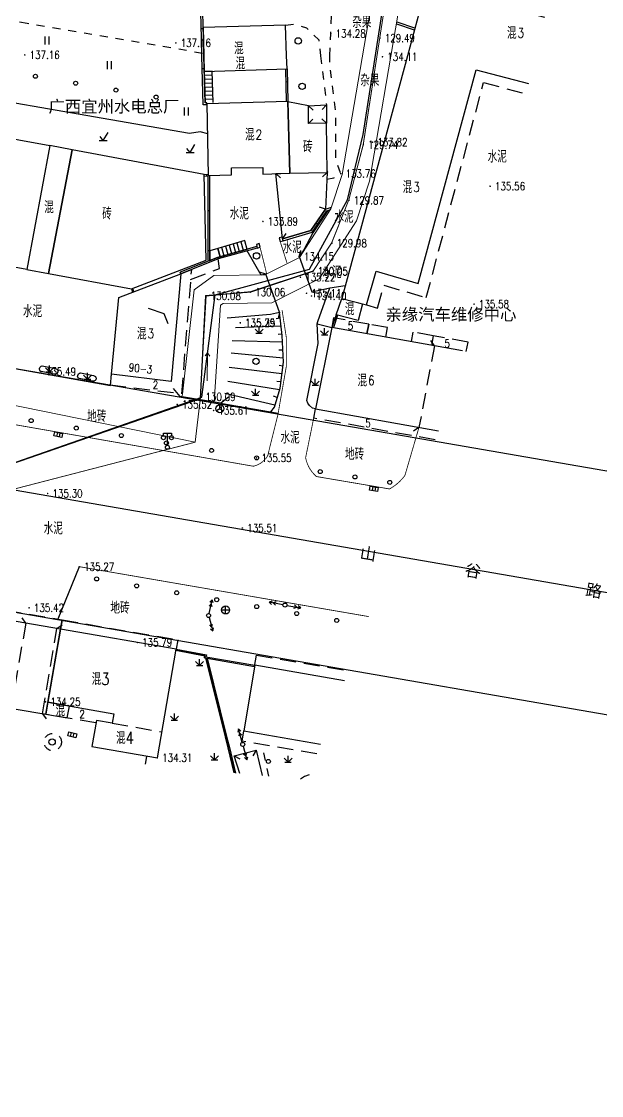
# Model space of a CAD drawing. Extents: x 529262 to 576451, y 2694391 to 2717535.
# Drawn here: x 564134.7 to 564207.2, y 2710622.6 to 2710756.8 of the extents above; entities that cross this region are included whole.
import ezdxf
from ezdxf.enums import TextEntityAlignment as Align
from ezdxf.xclip import XClip

# ---------------------------------------------------------------- set-up
doc = ezdxf.new("R2010")
doc.units = 0
doc.header["$XCLIPFRAME"] = 0
doc.linetypes.add('X5', pattern=[3, 2, -1])
doc.linetypes.add('X6', pattern=[2, 1, -1])
for name, color, linetype in [('a红线图', 1, 'Continuous'), ('DLDW', 8, 'Continuous'), ('DLSS', 4, 'Continuous'), ('DMTZ', 8, 'Continuous'), ('GCD', 8, 'Continuous'), ('GXYZ', 8, 'Continuous'), ('JMD', 8, 'Continuous'), ('PP-COM', 7, 'Continuous'), ('RD-中线', 40, 'Continuous'), ('RD-红线', 7, 'Continuous'), ('ZBTZ', 8, 'Continuous'), ('ZJ', 7, 'Continuous'), ('污水管径标注_W10-', 202, 'Continuous')]:
    doc.layers.add(name, color=color, linetype=linetype)
doc.layers.add('SXSS', color=5, linetype='Continuous', lineweight=0)
doc.styles.add('HZ', font='rs.shx', dxfattribs={"width": 0.8, "bigfont": 'hztxt.shx'})
doc.styles.add('等线体', font='simhei.ttf')
doc.linetypes.add('10421', pattern='A,2,[150,AAA.SHX,S=0.5,R=0,X=0,Y=0.5],1e-11', length=2)
doc.linetypes.add('10422', pattern='A,0.75,[150,AAA.SHX,S=0.5,R=0,X=0,Y=0.5],1.5,[177,AAA.SHX,S=1,R=0,X=0,Y=0.4],0.75', length=3)
doc.linetypes.add('1161', pattern='A,0,[149,AAA.SHX,S=0.15,R=0,X=0,Y=0],-1.6', length=1.6)
doc.linetypes.add('732', pattern='A,9,-0.5,[162,AAA.SHX,S=1,R=0,X=0,Y=0],-0.5', length=10)

# ---------------------------------------------------------------- blocks, each defined once
blk = doc.blocks.new('A$C19FD0107')
at = {"layer": 'RD-中线', "color": 8}
blk.add_lwpolyline([(-6735.89, 16285.46), (-7081.77, 16345.35), (-7093.95, 16347.49), (-7407.42, 16401.51), (-7408.07, 16401.63)], dxfattribs=at)
at = {"layer": 'RD-红线', "color": 8, "linetype": 'Continuous', "flags": 128}
for points in [[(-7336.27, 16404.47), (-7091.38, 16362.27), (-7079.19, 16360.12), (-6766.55, 16305.99)], [(-6964.33, 16309.79), (-6956.45, 16308.42), (-6775.04, 16277.01)]]:
    blk.add_lwpolyline(points, dxfattribs=at)
blk = doc.blocks.new('GC200')
at = {"linetype": 'Continuous', "const_width": 0.2, "flags": 128}
blk.add_lwpolyline([(-0.1, 0, 1), (0.1, 0, 1)], format="xyb", close=True, dxfattribs=at)
blk = doc.blocks.new('gc122')
at = {"color": 8}
blk.add_circle((0, 0), 0.8, dxfattribs=at)
blk = doc.blocks.new('gc121')
at = {"color": 8}
for p, q in [((-0.5, -1), (-0.5, 1)), ((0.5, -1), (0.5, 1))]:
    blk.add_line(p, q, dxfattribs=at)
blk = doc.blocks.new('gc013a')
at = {"linetype": 'Continuous'}
blk.add_line((0.5, 0), (4, 0), dxfattribs=at)
at = {"linetype": 'Continuous', "flags": 128}
for points in [[(2.31, -0.4), (3, 0), (2.31, 0.4)], [(3.31, -0.4), (4, 0), (3.31, 0.4)]]:
    blk.add_lwpolyline(points, dxfattribs=at)
blk = doc.blocks.new('gc170')
at = {"color": 8, "linetype": 'Continuous'}
blk.add_circle((0, 0), 0.5, dxfattribs=at)
blk = doc.blocks.new('gc124')
at = {"color": 8}
for p, q in [((-1, 1), (0, 0)), ((-0.8, 0), (0.8, 0)), ((0, 0), (0, 1.6)), ((0, 0), (1, 1))]:
    blk.add_line(p, q, dxfattribs=at)
blk = doc.blocks.new('gc043')
for p, q in [((-1, 0), (1, 0)), ((0, -1), (0, 1))]:
    blk.add_line(p, q)
blk.add_circle((0, 0), 1)
blk = doc.blocks.new('gc041')
for p, q in [((-1, 0.5), (1, 0.5)), ((-1, -0.5), (-1, 0.5)), ((-0.33, 0.5), (-0.33, -0.5)), ((0.33, 0.5), (0.33, -0.5)), ((1, 0.5), (1, -0.5)), ((1, -0.5), (-1, -0.5))]:
    blk.add_line(p, q)
blk = doc.blocks.new('gc048')
for q in [(-0.87, -0.5), (0, 1), (0.87, -0.5)]:
    blk.add_line((0, 0), q)
blk.add_circle((0, 0), 1)
blk = doc.blocks.new('gc123')
at = {"color": 8}
for p, q in [((-1, 0), (1, 0)), ((0, 0), (-0.8, 1)), ((0, 0), (1.2, 2))]:
    blk.add_line(p, q, dxfattribs=at)
blk = doc.blocks.new('gc097')
at = {"color": 8}
for p, q in [((-1, 2.9), (-1, 3.5)), ((-1, 3.5), (1, 3.5)), ((0, 0.5), (0, 3.5)), ((1, 3.5), (1, 2.9))]:
    blk.add_line(p, q, dxfattribs=at)
for centre in [(-1, 2.4), (1, 2.4), (0, 0)]:
    blk.add_circle(centre, 0.5, dxfattribs=at)
blk = doc.blocks.new('gc086')
at = {"color": 8}
for p, q in [((0, 0), (7, 0)), ((7, 0), (6.18, 0.57)), ((7, 0), (6.18, -0.57))]:
    blk.add_line(p, q, dxfattribs=at)

msp = doc.modelspace()

# ---------------------------------------------------------------- linework, layer by layer
at = {"color": 8, "linetype": 'Continuous', "flags": 128}
msp.add_lwpolyline([(564089.197, 2710654.818), (564088.259, 2710675.347), (564098.145, 2710689.324), (564157.1, 2710709.72), (564157.771, 2710722.566), (564163.425, 2710723.116), (564171.239, 2710725.667)], dxfattribs=at)
at = {"layer": 'a红线图', "color": 8, "lineweight": 0}
msp.add_lwpolyline([(564180.657, 2710762.122), (564177.458, 2710741.434), (564175.656, 2710734.581), (564173.502, 2710729.139), (564171.167, 2710725.621), (564163.381, 2710723.019), (564157.821, 2710722.612), (564157.093, 2710709.558), (564156.441, 2710704.268), (564103.58, 2710715.037), (564098.271, 2710689.203), (564088.339, 2710675.273), (564082.863, 2710661.751), (564089.318, 2710654.885), (564089.093, 2710648.604), (564090.982, 2710639.157), (564099.605, 2710623.995), (564108.781, 2710598.575)], dxfattribs=at)
msp.add_lwpolyline([(564180.657, 2710762.122), (564177.458, 2710741.434), (564175.656, 2710734.581), (564173.502, 2710729.139), (564171.167, 2710725.621), (564163.381, 2710723.019), (564157.821, 2710722.612), (564157.093, 2710709.558), (564156.441, 2710704.268), (564103.58, 2710715.037), (564098.271, 2710689.203), (564088.339, 2710675.273), (564082.863, 2710661.751), (564089.318, 2710654.885), (564089.093, 2710648.604), (564090.982, 2710639.157), (564099.605, 2710623.995), (564108.781, 2710598.575)], dxfattribs=at)
at = {"layer": 'DLSS', "linetype": 'Continuous'}
for p, q in [((564169.431, 2710727.47), (564169.669, 2710728.234)), ((564169.431, 2710727.47), (564171.026, 2710723.06, 134.161)), ((564165.258, 2710725.283), (564164.494, 2710725.521)), ((564166.978, 2710720.526), (564165.258, 2710725.283, 134.157)), ((564171.026, 2710723.06), (564171.805, 2710722.881)), ((564166.978, 2710720.526), (564166.799, 2710719.746)), ((564154.556, 2710709.985), (564153.755, 2710710.983)), ((564159.63, 2710709.13), (564154.556, 2710709.985)), ((564159.63, 2710709.13), (564160.619, 2710709.942))]:
    msp.add_line(p, q, dxfattribs=at)
at = {"layer": 'DLSS', "linetype": 'X6', "flags": 128}
for points, elevation in [([(564173.293, 2710752.568), (564173.393, 2710755.344), (564173.573, 2710760.37)], 133.777), ([(564167.729, 2710756.387), (564168.913, 2710756.526), (564170.375, 2710756.039), (564171.889, 2710754.548), (564172.125, 2710752.568)], -529.843), ([(564172.125, 2710752.568), (564172.206, 2710751.892), (564172.855, 2710746.426)], -529.843), ([(564172.897, 2710737.128), (564173.766, 2710737.298), (564174.639, 2710737.834), (564174.039, 2710739.629), (564174.026, 2710745.639), (564173.262, 2710751.698), (564173.293, 2710752.568)], 133.777)]:
    msp.add_lwpolyline(points, dxfattribs=dict(at, elevation=elevation))
at = {"layer": 'DLSS', "linetype": 'X6'}
for points in [[(564157.347, 2710752.867), (564135.48, 2710756.599), (564132.585, 2710757.085)], [(564165.666, 2710662.524), (564164.852, 2710666.265)], [(564150.379, 2710664.997), (564150.189, 2710663.986)], [(564170.677, 2710662.681), (564170.105, 2710662.493), (564169.609, 2710662.152)]]:
    msp.add_lwpolyline(points, dxfattribs=at)
at = {"layer": 'DLSS', "linetype": 'Continuous', "const_width": 0.1, "flags": 128}
msp.add_lwpolyline([(564164.563, 2710728.631), (564165.373, 2710725.343)], dxfattribs=at)
for points, elevation in [([(564167.073, 2710729.351), (564167.918, 2710726.677)], 133.979), ([(564142.019, 2710688.708), (564178.116, 2710682.481)], 135.266)]:
    msp.add_lwpolyline(points, dxfattribs=dict(at, elevation=elevation))
for points, elevation in [([(564125.217, 2710715.005), (564123.911, 2710708.911, 0.2635503), (564124.144, 2710708.169), (564163.718, 2710701.268, 0.21178), (564165.515, 2710702.591), (564166.797, 2710707.768), (564167.83, 2710713.698), (564167.83, 2710717.409), (564167.314, 2710720.736)], 135.331), ([(564171.26, 2710707.28), (564170.25, 2710702.334, 0.1715378), (564171.6, 2710699.98), (564180.736, 2710698.428, 0.106672), (564182.654, 2710700.108), (564184.404, 2710706.096)], -526.028)]:
    msp.add_lwpolyline(points, format="xyb", dxfattribs=dict(at, elevation=elevation))
at = {"layer": 'DLSS', "linetype": 'X6'}
msp.add_circle((564138.664, 2710666.793, 133.936), 1.081, dxfattribs=at)
at = {"layer": 'DMTZ', "linetype": 'Continuous'}
for p, q in [((564167.07, 2710719.765, 136.035), (564166.573, 2710719.706, 136.035)), ((564167.308, 2710717.78, 136.035), (564166.812, 2710717.72, 136.035)), ((564167.414, 2710715.783, 136.035), (564166.915, 2710715.759, 136.035)), ((564167.421, 2710713.789, 136.035), (564166.925, 2710713.855, 136.035)), ((564167.156, 2710711.806, 136.035), (564166.66, 2710711.873, 136.035)), ((564166.703, 2710709.864, 136.035), (564166.223, 2710710.007, 136.035))]:
    msp.add_line(p, q, dxfattribs=at)
at = {"layer": 'DMTZ'}
for p, q in [((564167.189, 2710718.772, 136.035), (564161.504, 2710718.571, 136.035)), ((564167.368, 2710716.782, 136.035), (564161.092, 2710716.95, 136.035)), ((564167.461, 2710714.784, 136.035), (564160.927, 2710715.411, 134.157)), ((564167.288, 2710712.798, 136.035), (564160.707, 2710713.598, 134.157)), ((564166.988, 2710710.823, 136.035), (564160.542, 2710711.864, 136.035)), ((564166.417, 2710708.906, 136.035), (564160.157, 2710710.352, 136.035))]:
    msp.add_line(p, q, dxfattribs=at)
at = {"layer": 'DMTZ', "linetype": '10422', "flags": 128}
for points, elevation in [([(564155.738, 2710742.835), (564115.432, 2710749.855)], 136.675), ([(564173.278, 2710733.229), (564172.939, 2710733.117), (564171.141, 2710730.44), (564170.008, 2710728.332), (564169.431, 2710727.47)], 134.157), ([(564159.63, 2710709.13), (564166.822, 2710707.913)], 136.035)]:
    msp.add_lwpolyline(points, dxfattribs=dict(at, elevation=elevation))
at = {"layer": 'DMTZ', "linetype": '10421', "elevation": -528.318, "flags": 128}
msp.add_lwpolyline([(564158.023, 2710742.798), (564157.074, 2710743.05), (564155.738, 2710742.835)], dxfattribs=at)
at = {"layer": 'DMTZ', "linetype": '10422', "flags": 128}
for points in [[(564165.258, 2710725.283), (564164.68, 2710725.158), (564162.96, 2710728.19)], [(564171.026, 2710723.06), (564173.261, 2710723.571), (564175.197, 2710723.834)], [(564150.59, 2710721.01), (564152.517, 2710720.337), (564153.022, 2710719.103)], [(564161.327, 2710662.934), (564160.589, 2710666.076), (564160.227, 2710667.449), (564157.792, 2710677.296), (564157.627, 2710677.324), (564157.673, 2710677.585), (564154.052, 2710678.261)]]:
    msp.add_lwpolyline(points, dxfattribs=at)
at = {"layer": 'DMTZ', "linetype": '10422'}
msp.add_lwpolyline([(564171.49, 2710708.434), (564171.129, 2710708.536), (564170.74, 2710708.846), (564170.532, 2710709.148), (564170.404, 2710709.466), (564171.832, 2710716.596), (564171.708, 2710719.082), (564171.765, 2710719.353), (564173.261, 2710723.571)], dxfattribs=at)
at = {"layer": 'DMTZ', "linetype": '10421', "flags": 128}
msp.add_lwpolyline([(564160.448, 2710719.819), (564165.849, 2710720.287), (564166.978, 2710720.526)], dxfattribs=at)
at = {"layer": 'DMTZ', "linetype": 'Continuous', "elevation": 136.035, "flags": 128}
msp.add_lwpolyline([(564165.89, 2710708.071), (564166.346, 2710708.667), (564167.053, 2710711.043), (564167.485, 2710714.272), (564167.329, 2710717.612), (564166.978, 2710720.526)], dxfattribs=at)
at = {"layer": 'GXYZ', "linetype": '732', "flags": 128}
msp.add_lwpolyline([(564190.37, 2710463.143), (564190.386, 2710467.025), (564189.579, 2710469.156), (564186.731, 2710471.163), (564184.456, 2710473.027), (564183.021, 2710476.047), (564179.783, 2710485.702), (564177.782, 2710492.779), (564176.798, 2710499.513), (564176.175, 2710507.868), (564178.439, 2710515.777), (564181.881, 2710521.084), (564184.755, 2710529.967), (564185.933, 2710536.671), (564185.285, 2710541.14), (564182.402, 2710547.432), (564179.873, 2710548.785), (564175.559, 2710549.294), (564163.476, 2710554.198), (564153.663, 2710559.149), (564143.785, 2710566.215), (564141.644, 2710568.445), (564137.564, 2710571.934), (564133.83, 2710574.642), (564129.81, 2710576.899), (564122.388, 2710579.8), (564119.895, 2710582.521), (564119.15, 2710587.419), (564118.187, 2710590.186), (564114.103, 2710593.882), (564110.752, 2710595.123), (564107.191, 2710600.989), (564104.682, 2710610.577), (564101.404, 2710617.513), (564096.096, 2710628.709), (564091.879, 2710636.635), (564089.742, 2710644.659), (564089.613, 2710650.743), (564087.283, 2710661.114), (564087.154, 2710670.756), (564089.808, 2710677.939), (564094.734, 2710685.389), (564098.14, 2710689.247), (564157.276, 2710709.889), (564158.941, 2710722.677), (564170.731, 2710725.876), (564175.463, 2710734.571), (564177.426, 2710742.717), (564180.17, 2710760.422), (564179.078, 2710764.864), (564165.135, 2710778.121), (564158.076, 2710828.047), (564164.727, 2710856.572), (564174.244, 2710890.215), (564177.245, 2710909.001), (564177.375, 2710911.216)], dxfattribs=at)
at = {"layer": 'JMD', "linetype": 'Continuous'}
for p, q in [((564157.208, 2710755.966, 137.161), (564157.458, 2710755.972, 137.161)), ((564157.332, 2710750.967, 137.161), (564157.582, 2710750.974, 137.161)), ((564158.59, 2710750.641), (564157.591, 2710750.612)), ((564157.591, 2710750.612), (564157.687, 2710746.69)), ((564158.604, 2710750.141), (564157.603, 2710750.112)), ((564158.702, 2710746.719), (564158.59, 2710750.641)), ((564158.619, 2710749.641), (564157.615, 2710749.612)), ((564158.633, 2710749.142), (564157.628, 2710749.113)), ((564158.647, 2710748.642), (564157.64, 2710748.613)), ((564167.968, 2710749.289), (564167.768, 2710749.285)), ((564158.662, 2710748.142), (564157.652, 2710748.113)), ((564158.676, 2710747.642), (564157.665, 2710747.613)), ((564158.69, 2710747.142), (564157.677, 2710747.113)), ((564157.911, 2710746.444), (564157.906, 2710746.694)), ((564170.589, 2710746.297), (564171.173, 2710745.751)), ((564172.855, 2710746.426), (564172.306, 2710745.843)), ((564170.613, 2710744.082), (564171.17, 2710744.657)), ((564172.864, 2710744.129), (564172.291, 2710744.688)), ((564157.865, 2710737.743), (564157.874, 2710737.543)), ((564166.513, 2710737.842), (564167.116, 2710737.317)), ((564172.932, 2710737.997), (564172.361, 2710737.437)), ((564173.007, 2710737.999), (564173.002, 2710738.199)), ((564172.748, 2710733.403), (564171.989, 2710733.656)), ((564158.072, 2710733.209), (564158.272, 2710733.21)), ((564171.752, 2710731.515), (564171.546, 2710731.657)), ((564167.364, 2710729.697), (564167.81, 2710730.362)), ((564162.671, 2710729.481), (564159.261, 2710728.494)), ((564159.261, 2710728.494), (564159.554, 2710727.446)), ((564159.554, 2710727.446), (564162.972, 2710728.402)), ((564159.741, 2710728.633), (564160.035, 2710727.58)), ((564160.221, 2710728.772), (564160.517, 2710727.715)), ((564160.702, 2710728.911), (564160.998, 2710727.85)), ((564161.182, 2710729.05), (564161.48, 2710727.984)), ((564161.662, 2710729.189), (564161.961, 2710728.119)), ((564162.142, 2710729.328), (564162.443, 2710728.254)), ((564162.623, 2710729.467), (564162.924, 2710728.388)), ((564158.081, 2710728.209), (564158.281, 2710728.21)), ((564159.31, 2710727.17), (564159.236, 2710727.356)), ((564154.66, 2710725.332), (564154.586, 2710725.518)), ((564148.546, 2710723.264), (564148.687, 2710723.316)), ((564173.842, 2710719.56), (564174.031, 2710719.495)), ((564186.341, 2710716.314), (564185.89, 2710716.975)), ((564184.404, 2710706.096), (564183.743, 2710705.646)), ((564135.278, 2710681.655), (564134.816, 2710682.308)), ((564139.178, 2710680.98), (564139.831, 2710681.442)), ((564157.976, 2710677.177, -528.979), (564157.831, 2710677.141, -528.979)), ((564158.974, 2710677.243), (564158.949, 2710677.095)), ((564163.901, 2710676.387), (564163.875, 2710676.239)), ((564159.176, 2710672.324, -528.979), (564159.031, 2710672.288, -528.979)), ((564137.355, 2710670.337), (564137.818, 2710669.684)), ((564160.377, 2710667.47, -528.979), (564160.232, 2710667.432, -528.979)), ((564164.08, 2710665.776), (564163.664, 2710665.092)), ((564161.321, 2710665.091), (564162.019, 2710664.7))]:
    msp.add_line(p, q, dxfattribs=at)
at = {"layer": 'JMD', "linetype": 'X5'}
for p, q in [((564186.341, 2710716.314), (564184.404, 2710706.096)), ((564135.278, 2710681.655), (564133.446, 2710671)), ((564137.355, 2710670.337), (564139.178, 2710680.98))]:
    msp.add_line(p, q, dxfattribs=at)
at = {"layer": 'JMD', "linetype": 'Continuous', "flags": 128}
for points, elevation in [([(564157.292, 2710752.568), (564157.193, 2710756.594), (564156.907, 2710764.809), (564157.413, 2710767.996), (564157.868, 2710770.625), (564158.164, 2710772.597), (564158.135, 2710773.279), (564157.281, 2710784.536), (564153.34, 2710817.514)], 137.161), ([(564157.542, 2710752.568), (564157.443, 2710756.601), (564157.157, 2710764.794), (564157.659, 2710767.955), (564158.114, 2710770.585), (564158.414, 2710772.584), (564158.384, 2710773.294), (564157.53, 2710784.56), (564153.571, 2710817.69)], 137.161), ([(564157.911, 2710746.444), (564157.444, 2710746.436), (564157.292, 2710752.568)], 137.161), ([(564157.906, 2710746.694), (564157.687, 2710746.69), (564157.542, 2710752.568)], 137.161), ([(564114.998, 2710745.581), (564138.305, 2710741.335), (564135.408, 2710725.843), (564114.998, 2710729.588)], -526.765), ([(564189.85, 2710715.677), (564173.519, 2710718.624), (564171.49, 2710708.434), (564186.838, 2710705.695)], -526.028), ([(564157.792, 2710677.296), (564160.227, 2710667.449), (564160.589, 2710666.076), (564161.327, 2710662.934)], -528.979), ([(564157.954, 2710677.268), (564160.373, 2710667.486), (564160.735, 2710666.112), (564161.484, 2710662.919)], -528.979)]:
    msp.add_lwpolyline(points, dxfattribs=dict(at, elevation=elevation))
for points in [[(564200.121, 2710757.342), (564185.315, 2710761.263), (564182.965, 2710752.568)], [(564181.598, 2710756.559), (564183.791, 2710755.826)], [(564181.641, 2710756.808), (564183.87, 2710756.063)], [(564167.874, 2710752.568), (564167.729, 2710756.387), (564157.455, 2710756.089), (564157.542, 2710752.568)], [(564157.542, 2710752.568), (564157.591, 2710750.612), (564167.938, 2710750.912), (564167.874, 2710752.568)], [(564182.965, 2710752.568), (564174.769, 2710722.239), (564177.864, 2710721.425), (564179.044, 2710725.666), (564184.331, 2710724.122), (564191.547, 2710750.805), (564198.084, 2710749.08)], [(564167.738, 2710750.906), (564167.815, 2710746.849)], [(564167.938, 2710750.912), (564168.015, 2710746.855)], [(564157.572, 2710737.731), (564158.061, 2710737.751)], [(564172.93, 2710738.197), (564173.002, 2710738.199)], [(564172.932, 2710737.997), (564173.007, 2710737.999)], [(564157.577, 2710737.531), (564158.064, 2710737.551)], [(564158.084, 2710727.032), (564158.064, 2710737.551)], [(564158.284, 2710726.979), (564158.264, 2710737.615)], [(564167.364, 2710729.697), (564170.912, 2710730.737), (564172.748, 2710733.403), (564173.479, 2710733.638)], [(564167.427, 2710729.455), (564171.068, 2710730.522), (564172.906, 2710733.191), (564173.344, 2710733.332)], [(564164.155, 2710728.733), (564159.247, 2710727.36), (564154.586, 2710725.518)], [(564164.199, 2710728.537), (564159.311, 2710727.17), (564154.66, 2710725.332)], [(564148.482, 2710723.437), (564148.635, 2710723.026)], [(564148.622, 2710723.491), (564148.775, 2710723.079)], [(564174.058, 2710720.184), (564173.519, 2710718.624)], [(564174.252, 2710720.133), (564173.718, 2710718.588)], [(564114.998, 2710674.128), (564137.783, 2710670.264), (564139.625, 2710680.903), (564114.998, 2710685.163)], [(564154.052, 2710678.261), (564157.673, 2710677.585), (564157.627, 2710677.324), (564157.792, 2710677.296)], [(564154.077, 2710678.409), (564157.846, 2710677.705), (564157.801, 2710677.446), (564163.901, 2710676.387)], [(564157.954, 2710677.268), (564163.875, 2710676.239)], [(564175.098, 2710674.446), (564163.901, 2710676.387), (564162.543, 2710668.191), (564172.128, 2710666.541)]]:
    msp.add_lwpolyline(points, dxfattribs=at)
at = {"layer": 'JMD', "linetype": 'X5'}
for points in [[(564177.864, 2710721.425), (564179.239, 2710721.042), (564180.031, 2710723.89), (564185.328, 2710722.343), (564192.475, 2710749.221), (564197.771, 2710747.809)], [(564155.875, 2710724.615), (564159.479, 2710725.969), (564159.311, 2710727.17)], [(564114.998, 2710686.355), (564139.825, 2710682.063), (564139.625, 2710680.903)], [(564139.625, 2710680.903), (564139.825, 2710682.063), (564154.278, 2710679.564), (564154.077, 2710678.409)], [(564163.875, 2710676.239), (564164.116, 2710677.653), (564175.574, 2710675.713)], [(564144.047, 2710669.181), (564137.355, 2710670.337)]]:
    msp.add_lwpolyline(points, dxfattribs=at)
at = {"layer": 'JMD', "linetype": 'Continuous', "flags": 128}
for points, elevation in [([(564158.064, 2710737.61), (564161.009, 2710737.68), (564160.983, 2710738.559), (564164.901, 2710738.598), (564164.918, 2710737.776), (564168.26, 2710737.9), (564168.015, 2710746.855), (564157.909, 2710746.566)], -528.318), ([(564168.26, 2710737.9), (564172.932, 2710737.997), (564172.864, 2710744.129), (564170.613, 2710744.082), (564170.589, 2710746.297), (564168.016, 2710746.805)], -528.318), ([(564170.589, 2710746.297), (564172.855, 2710746.426), (564172.864, 2710744.129), (564170.613, 2710744.082)], -528.318), ([(564135.408, 2710725.843), (564138.145, 2710725.341), (564141.084, 2710740.829), (564138.305, 2710741.335)], -526.765), ([(564166.513, 2710737.842), (564168.26, 2710737.9), (564172.932, 2710737.997), (564172.748, 2710733.403), (564170.912, 2710730.737), (564167.364, 2710729.697)], 133.777), ([(564139.625, 2710680.903), (564138.045, 2710671.775), (564146.269, 2710670.314), (564146.062, 2710669.158), (564144.103, 2710669.508), (564143.54, 2710666.228), (564151.723, 2710664.83), (564154.077, 2710678.409)], 135.763), ([(564138.045, 2710671.775), (564137.783, 2710670.264), (564140.477, 2710669.812), (564140.74, 2710671.296)], 135.763)]:
    msp.add_lwpolyline(points, close=True, dxfattribs=dict(at, elevation=elevation))
for points in [[(564138.145, 2710725.341), (564148.482, 2710723.437), (564157.839, 2710727.029), (564157.572, 2710737.731), (564141.084, 2710740.829)], [(564167.427, 2710729.455), (564167.31, 2710729.911), (564166.956, 2710729.807), (564167.073, 2710729.351)], [(564159.554, 2710727.446), (564159.261, 2710728.494), (564158.281, 2710728.177), (564158.284, 2710726.979), (564159.247, 2710727.36)], [(564164.563, 2710728.631), (564164.461, 2710729.091), (564164.097, 2710728.997), (564164.199, 2710728.537)], [(564154.66, 2710725.332), (564153.47, 2710711.863), (564146.001, 2710712.764), (564146.933, 2710722.374)], [(564177.356, 2710721.559), (564176.805, 2710719.462), (564174.058, 2710720.184), (564174.769, 2710722.239)]]:
    msp.add_lwpolyline(points, close=True, dxfattribs=at)
at = {"layer": 'JMD', "linetype": 'X5', "flags": 128}
msp.add_lwpolyline([(564154.66, 2710725.332), (564155.973, 2710725.851), (564154.736, 2710710.302), (564145.817, 2710711.393), (564146.001, 2710712.764)], dxfattribs=at)
at = {"layer": 'JMD', "linetype": 'X5'}
for points, elevation in [([(564177.914, 2710717.831), (564178.129, 2710719.02), (564173.733, 2710719.813), (564173.519, 2710718.624)], -527.947), ([(564180.282, 2710717.404), (564180.496, 2710718.59), (564178.129, 2710719.02), (564177.914, 2710717.831)], -527.947), ([(564186.204, 2710717.572), (564183.644, 2710718.034), (564183.428, 2710716.836)], -526.314), ([(564190.328, 2710715.591), (564190.544, 2710716.789), (564186.204, 2710717.572), (564185.988, 2710716.374)], -526.314), ([(564186.417, 2710704.575), (564171.26, 2710707.28), (564171.49, 2710708.434)], 799.552), ([(564171.665, 2710665.311), (564162.317, 2710666.92), (564162.543, 2710668.191)], -525.963)]:
    msp.add_lwpolyline(points, dxfattribs=dict(at, elevation=elevation))
at = {"layer": 'JMD', "linetype": 'X5', "elevation": 135.763, "flags": 128}
msp.add_lwpolyline([(564146.062, 2710669.158), (564152.286, 2710668.079)], dxfattribs=at)
at = {"layer": 'JMD', "linetype": 'Continuous'}
msp.add_lwpolyline([(564162.023, 2710662.869), (564161.321, 2710665.091), (564164.08, 2710665.776), (564164.84, 2710662.602)], dxfattribs=at)
at = {"layer": 'SXSS', "color": 8, "linetype": '10422', "flags": 128}
for points in [[(564175.45, 2710909.335), (564173.557, 2710895.51), (564171.757, 2710886.917), (564168.209, 2710874.097), (564163.918, 2710859.882), (564160.295, 2710846.117), (564157.64, 2710834.512), (564156.509, 2710825.335), (564157.227, 2710818.963), (564159.055, 2710810.523), (564160.663, 2710795.593), (564161.721, 2710784.848), (564163.085, 2710778.52), (564166.118, 2710774.135), (564171.815, 2710768.588), (564174.843, 2710766.24), (564176.029, 2710765.101), (564177.883, 2710763.201), (564178.507, 2710761.996), (564178.686, 2710760.991), (564178.319, 2710758.141), (564174.806, 2710737.725), (564173.415, 2710733.442), (564169.499, 2710727.37), (564165.173, 2710725.186), (564158.769, 2710725.097), (564156.319, 2710723.31), (564154.846, 2710710.285), (564154.786, 2710709.946)], [(564158.803, 2710709.269), (564159.624, 2710721.389), (564159.932, 2710721.613), (564166.029, 2710721.698), (564171.925, 2710724.674), (564176.603, 2710731.928), (564178.212, 2710736.883), (564181.781, 2710757.62), (564182.226, 2710761.076), (564181.86, 2710763.133), (564180.752, 2710765.273), (564178.494, 2710767.586), (564177.134, 2710768.892), (564174.116, 2710771.233), (564168.803, 2710776.406), (564166.36, 2710779.938), (564165.185, 2710785.39), (564164.145, 2710795.952), (564162.515, 2710811.082), (564160.685, 2710819.531), (564160.033, 2710825.317), (564161.092, 2710833.906), (564163.694, 2710845.281), (564167.287, 2710858.93), (564171.572, 2710873.125), (564175.16, 2710886.091), (564177.008, 2710894.914), (564178.963, 2710908.742)]]:
    msp.add_lwpolyline(points, dxfattribs=at)
at = {"layer": 'ZBTZ', "linetype": '1161', "ltscale": 0.5, "elevation": 135.862, "flags": 128}
msp.add_lwpolyline([(564171.708, 2710719.082), (564173.519, 2710718.624)], dxfattribs=at)
at = {"layer": 'ZBTZ', "linetype": '1161', "elevation": 135.331, "flags": 128}
msp.add_lwpolyline([(564125.217, 2710715.005), (564145.855, 2710711.373), (564146.001, 2710712.764)], dxfattribs=at)
at = {"layer": 'ZBTZ', "linetype": '1161', "flags": 128}
for points, elevation in [([(564137.195, 2710713.088, -0.7358746), (564137.34, 2710713.798), (564138.982, 2710713.484, -1.0820543), (564138.837, 2710712.774)], -541.712), ([(564141.962, 2710712.215, -0.7358746), (564142.107, 2710712.925), (564143.749, 2710712.611, -1.0820543), (564143.604, 2710711.901)], -541.674)]:
    msp.add_lwpolyline(points, format="xyb", close=True, dxfattribs=dict(at, elevation=elevation))
at = {"layer": 'ZBTZ', "linetype": '1161'}
msp.add_lwpolyline([(564141.969, 2710688.708), (564139.3, 2710682.153)], dxfattribs=at)
at = {"layer": '污水管径标注_W10-', "color": 0, "const_width": 0.1}
msp.add_lwpolyline([(564105.662, 2710607.216), (564099.605, 2710623.995), (564090.982, 2710639.157), (564089.093, 2710648.604), (564089.318, 2710654.885), (564086.547, 2710657.833), (564082.863, 2710661.751), (564088.339, 2710675.273), (564098.271, 2710689.203), (564122.244, 2710695.412), (564139.824, 2710699.965), (564156.441, 2710704.268), (564157.093, 2710709.558), (564157.821, 2710722.612), (564163.381, 2710723.019), (564171.167, 2710725.621), (564173.502, 2710729.139), (564175.656, 2710734.581), (564177.458, 2710741.434), (564179.519, 2710754.762), (564180.657, 2710762.122)], dxfattribs=at)

# ---------------------------------------------------------------- block references
at = {"layer": 'DLDW', "linetype": 'Continuous', "xscale": 0.5, "yscale": 0.5, "zscale": 0.5}
msp.add_blockref('gc097', (564152.991, 2710703.631), dxfattribs=at)
at = {"layer": 'GCD', "linetype": 'Continuous'}
ref = msp.add_blockref('GC200', (564173.393, 2710755.344, 134.282), dxfattribs=dict(at, xscale=0.5, yscale=0.5, zscale=0.5))
ref.add_attrib('height', '134.28', dxfattribs={"linetype": 'Continuous', "height": 1, "style": 'HZ', "width": 0.8}).set_placement((564173.993, 2710755.344, 134.282), align=Align.MIDDLE_LEFT)
ref = msp.add_blockref('GC200', (564179.543, 2710754.777, 129.49), dxfattribs=dict(at, xscale=0.5, yscale=0.5, zscale=0.5))
ref.add_attrib('height', '129.49', dxfattribs={"linetype": 'Continuous', "height": 1, "style": 'HZ', "width": 0.8}).set_placement((564180.143, 2710754.777, 129.49), align=Align.MIDDLE_LEFT)
ref = msp.add_blockref('GC200', (564154.04, 2710754.169, 137.163), dxfattribs=dict(at, xscale=0.5, yscale=0.5))
ref.add_attrib('height', '137.16', dxfattribs={"linetype": 'Continuous', "height": 1, "style": 'HZ', "width": 0.8}).set_placement((564154.64, 2710754.169, 137.163), align=Align.MIDDLE_LEFT)
ref = msp.add_blockref('GC200', (564135.158, 2710752.669, 137.161), dxfattribs=dict(at, xscale=0.5, yscale=0.5, zscale=0.5))
ref.add_attrib('height', '137.16', dxfattribs={"linetype": 'Continuous', "height": 1, "style": 'HZ', "width": 0.8}).set_placement((564135.758, 2710752.669, 137.161), align=Align.MIDDLE_LEFT)
at = {"layer": 'GCD', "linetype": 'X5'}
ref = msp.add_blockref('GC200', (564179.844, 2710752.44, 134.113), dxfattribs=dict(at, xscale=0.5, yscale=0.5, zscale=0.5))
ref.add_attrib('height', '134.11', dxfattribs={"linetype": 'Continuous', "height": 1, "style": 'HZ', "width": 0.8}).set_placement((564180.444, 2710752.44, 134.113), align=Align.MIDDLE_LEFT)
at = {"layer": 'GCD', "linetype": 'Continuous'}
ref = msp.add_blockref('GC200', (564177.456, 2710741.443, 129.74), dxfattribs=dict(at, xscale=0.5, yscale=0.5, zscale=0.5))
ref.add_attrib('height', '129.74', dxfattribs={"linetype": 'Continuous', "height": 1, "style": 'HZ', "width": 0.8}).set_placement((564178.056, 2710741.443, 129.74), align=Align.MIDDLE_LEFT)
at = {"layer": 'GCD', "linetype": 'X5'}
ref = msp.add_blockref('GC200', (564178.617, 2710741.762, 133.82), dxfattribs=dict(at, xscale=0.5, yscale=0.5, zscale=0.5))
ref.add_attrib('height', '133.82', dxfattribs={"linetype": 'Continuous', "height": 1, "style": 'HZ', "width": 0.8}).set_placement((564179.217, 2710741.762, 133.82), align=Align.MIDDLE_LEFT)
at = {"layer": 'GCD', "linetype": 'Continuous'}
ref = msp.add_blockref('GC200', (564174.639, 2710737.834, 133.758), dxfattribs=dict(at, xscale=0.5, yscale=0.5, zscale=0.5))
ref.add_attrib('height', '133.76', dxfattribs={"linetype": 'Continuous', "height": 1, "style": 'HZ', "width": 0.8}).set_placement((564175.239, 2710737.834, 133.758), align=Align.MIDDLE_LEFT)
ref = msp.add_blockref('GC200', (564193.302, 2710736.26, 135.559), dxfattribs=dict(at, xscale=0.5, yscale=0.5))
ref.add_attrib('height', '135.56', dxfattribs={"linetype": 'Continuous', "height": 1, "style": 'HZ', "width": 0.8}).set_placement((564193.902, 2710736.26, 135.559), align=Align.MIDDLE_LEFT)
ref = msp.add_blockref('GC200', (564175.665, 2710734.496, 129.87), dxfattribs=dict(at, xscale=0.5, yscale=0.5, zscale=0.5))
ref.add_attrib('height', '129.87', dxfattribs={"linetype": 'Continuous', "height": 1, "style": 'HZ', "width": 0.8}).set_placement((564176.265, 2710734.496, 129.87), align=Align.MIDDLE_LEFT)
ref = msp.add_blockref('GC200', (564164.916, 2710731.865, 133.887), dxfattribs=dict(at, xscale=0.5, yscale=0.5, zscale=0.5))
ref.add_attrib('height', '133.89', dxfattribs={"linetype": 'Continuous', "height": 1, "style": 'HZ', "width": 0.8}).set_placement((564165.516, 2710731.865, 133.887), align=Align.MIDDLE_LEFT)
ref = msp.add_blockref('GC200', (564173.531, 2710729.143, 129.98), dxfattribs=dict(at, xscale=0.5, yscale=0.5, zscale=0.5))
ref.add_attrib('height', '129.98', dxfattribs={"linetype": 'Continuous', "height": 1, "style": 'HZ', "width": 0.8}).set_placement((564174.131, 2710729.143, 129.98), align=Align.MIDDLE_LEFT)
ref = msp.add_blockref('GC200', (564169.431, 2710727.47, 134.151), dxfattribs=dict(at, xscale=0.5, yscale=0.5))
ref.add_attrib('height', '134.15', dxfattribs={"linetype": 'Continuous', "height": 1, "style": 'HZ', "width": 0.8}).set_placement((564170.031, 2710727.47, 134.151), align=Align.MIDDLE_LEFT)
ref = msp.add_blockref('GC200', (564171.164, 2710725.625, 130.049), dxfattribs=dict(at, xscale=0.5, yscale=0.5, zscale=0.5))
ref.add_attrib('height', '130.05', dxfattribs={"linetype": 'Continuous', "height": 1, "style": 'HZ', "width": 0.8}).set_placement((564171.764, 2710725.625, 130.049), align=Align.MIDDLE_LEFT)
ref = msp.add_blockref('GC200', (564169.596, 2710724.893, 135.217), dxfattribs=dict(at, xscale=0.5, yscale=0.5, zscale=0.5))
ref.add_attrib('height', '135.22', dxfattribs={"linetype": 'Continuous', "height": 1, "style": 'HZ', "width": 0.8}).set_placement((564170.196, 2710724.893, 135.217), align=Align.MIDDLE_LEFT)
ref = msp.add_blockref('GC200', (564157.789, 2710722.563, 130.08), dxfattribs=dict(at, xscale=0.5, yscale=0.5, zscale=0.5))
ref.add_attrib('height', '130.08', dxfattribs={"linetype": 'Continuous', "height": 1, "style": 'HZ', "width": 0.8}).set_placement((564158.389, 2710722.563, 130.08), align=Align.MIDDLE_LEFT)
ref = msp.add_blockref('GC200', (564163.346, 2710723.031, 130.06), dxfattribs=dict(at, xscale=0.5, yscale=0.5, zscale=0.5))
ref.add_attrib('height', '130.06', dxfattribs={"linetype": 'Continuous', "height": 1, "style": 'HZ', "width": 0.8}).set_placement((564163.946, 2710723.031, 130.06), align=Align.MIDDLE_LEFT)
at = {"layer": 'GCD', "color": 3, "linetype": 'Continuous'}
ref = msp.add_blockref('GC200', (564170.366, 2710722.883, 135.112), dxfattribs=dict(at, xscale=0.5, yscale=0.5, zscale=0.5))
ref.add_attrib('height', '135.11', dxfattribs={"linetype": 'Continuous', "height": 1, "style": 'HZ', "width": 0.8}).set_placement((564170.966, 2710722.883, 135.112), align=Align.MIDDLE_LEFT)
ref = msp.add_blockref('GC200', (564170.98, 2710722.544, 134.402), dxfattribs=dict(at, xscale=0.5, yscale=0.5, zscale=0.5))
ref.add_attrib('height', '134.40', dxfattribs={"linetype": 'Continuous', "height": 1, "style": 'HZ', "width": 0.8}).set_placement((564171.58, 2710722.544, 134.402), align=Align.MIDDLE_LEFT)
at = {"layer": 'GCD', "linetype": 'Continuous'}
ref = msp.add_blockref('GC200', (564191.295, 2710721.524, 135.584), dxfattribs=dict(at, xscale=0.5, yscale=0.5))
ref.add_attrib('height', '135.58', dxfattribs={"linetype": 'Continuous', "height": 1, "style": 'HZ', "width": 0.8}).set_placement((564191.895, 2710721.524, 135.584), align=Align.MIDDLE_LEFT)
at = {"layer": 'GCD', "color": 3, "linetype": 'Continuous'}
ref = msp.add_blockref('GC200', (564162.085, 2710719.173, 135.388), dxfattribs=dict(at, xscale=0.5, yscale=0.5, zscale=0.5))
ref.add_attrib('height', '135.39', dxfattribs={"linetype": 'Continuous', "height": 1, "style": 'HZ', "width": 0.8}).set_placement((564162.685, 2710719.173, 135.388), align=Align.MIDDLE_LEFT)
ref = msp.add_blockref('GC200', (564162.087, 2710719.206, 135.245), dxfattribs=dict(at, xscale=0.5, yscale=0.5, zscale=0.5))
ref.add_attrib('height', '135.25', dxfattribs={"linetype": 'Continuous', "height": 1, "style": 'HZ', "width": 0.8}).set_placement((564162.687, 2710719.206, 135.245), align=Align.MIDDLE_LEFT)
at = {"layer": 'GCD', "linetype": 'Continuous'}
ref = msp.add_blockref('GC200', (564137.195, 2710713.088, 135.487), dxfattribs=dict(at, xscale=0.5, yscale=0.5))
ref.add_attrib('height', '135.49', dxfattribs={"linetype": 'Continuous', "height": 1, "style": 'HZ', "width": 0.8}).set_placement((564137.795, 2710713.088, 135.487), align=Align.MIDDLE_LEFT)
at = {"layer": 'GCD', "color": 3, "linetype": 'Continuous'}
ref = msp.add_blockref('GC200', (564154.211, 2710708.997, 135.517), dxfattribs=dict(at, xscale=0.5, yscale=0.5, zscale=0.5))
ref.add_attrib('height', '135.52', dxfattribs={"linetype": 'Continuous', "height": 1, "style": 'HZ', "width": 0.8}).set_placement((564154.811, 2710708.997, 135.517), align=Align.MIDDLE_LEFT)
at = {"layer": 'GCD', "linetype": 'Continuous'}
ref = msp.add_blockref('GC200', (564157.132, 2710709.929, 130.09), dxfattribs=dict(at, xscale=0.5, yscale=0.5, zscale=0.5))
ref.add_attrib('height', '130.09', dxfattribs={"linetype": 'Continuous', "height": 1, "style": 'HZ', "width": 0.8}).set_placement((564157.732, 2710709.929, 130.09), align=Align.MIDDLE_LEFT)
at = {"layer": 'GCD', "color": 3, "linetype": 'Continuous'}
ref = msp.add_blockref('GC200', (564158.756, 2710708.233, 135.613), dxfattribs=dict(at, xscale=0.5, yscale=0.5, zscale=0.5))
ref.add_attrib('height', '135.61', dxfattribs={"linetype": 'Continuous', "height": 1, "style": 'HZ', "width": 0.8}).set_placement((564159.356, 2710708.233, 135.613), align=Align.MIDDLE_LEFT)
at = {"layer": 'GCD', "linetype": 'Continuous'}
ref = msp.add_blockref('GC200', (564164.128, 2710702.311, 135.548), dxfattribs=dict(at, xscale=0.5, yscale=0.5))
ref.add_attrib('height', '135.55', dxfattribs={"linetype": 'Continuous', "height": 1, "style": 'HZ', "width": 0.8}).set_placement((564164.728, 2710702.311, 135.548), align=Align.MIDDLE_LEFT)
ref = msp.add_blockref('GC200', (564138.018, 2710697.862, 135.298), dxfattribs=dict(at, xscale=0.5, yscale=0.5))
ref.add_attrib('height', '135.30', dxfattribs={"linetype": 'Continuous', "height": 1, "style": 'HZ', "width": 0.8}).set_placement((564138.618, 2710697.862, 135.298), align=Align.MIDDLE_LEFT)
ref = msp.add_blockref('GC200', (564162.352, 2710693.545, 135.513), dxfattribs=dict(at, xscale=0.5, yscale=0.5))
ref.add_attrib('height', '135.51', dxfattribs={"linetype": 'Continuous', "height": 1, "style": 'HZ', "width": 0.8}).set_placement((564162.952, 2710693.545, 135.513), align=Align.MIDDLE_LEFT)
ref = msp.add_blockref('GC200', (564141.969, 2710688.708, 135.266), dxfattribs=dict(at, xscale=0.5, yscale=0.5))
ref.add_attrib('height', '135.27', dxfattribs={"linetype": 'Continuous', "height": 1, "style": 'HZ', "width": 0.8}).set_placement((564142.569, 2710688.708, 135.266), align=Align.MIDDLE_LEFT)
ref = msp.add_blockref('GC200', (564135.699, 2710683.571, 135.416), dxfattribs=dict(at, xscale=0.5, yscale=0.5))
ref.add_attrib('height', '135.42', dxfattribs={"linetype": 'Continuous', "height": 1, "style": 'HZ', "width": 0.8}).set_placement((564136.299, 2710683.571, 135.416), align=Align.MIDDLE_LEFT)
ref = msp.add_blockref('GC200', (564149.217, 2710679.249, 135.793), dxfattribs=dict(at, xscale=0.5, yscale=0.5))
ref.add_attrib('height', '135.79', dxfattribs={"linetype": 'Continuous', "height": 1, "style": 'HZ', "width": 0.8}).set_placement((564149.817, 2710679.249, 135.793), align=Align.MIDDLE_LEFT)
ref = msp.add_blockref('GC200', (564137.759, 2710671.824, 134.248), dxfattribs=dict(at, xscale=0.5, yscale=0.5))
ref.add_attrib('height', '134.25', dxfattribs={"linetype": 'Continuous', "height": 1, "style": 'HZ', "width": 0.8}).set_placement((564138.359, 2710671.824, 134.248), align=Align.MIDDLE_LEFT)
ref = msp.add_blockref('GC200', (564151.723, 2710664.83, 134.314), dxfattribs=dict(at, xscale=0.5, yscale=0.5))
ref.add_attrib('height', '134.31', dxfattribs={"linetype": 'Continuous', "height": 1, "style": 'HZ', "width": 0.8}).set_placement((564152.323, 2710664.83, 134.314), align=Align.MIDDLE_LEFT)
at = {"layer": 'GXYZ', "linetype": 'Continuous', "xscale": 0.5, "yscale": 0.5, "zscale": 0.5}
for name, p in [('gc048', (564159.541, 2710708.461)), ('gc170', (564167.668, 2710683.924)), ('gc170', (564158.125, 2710682.611)), ('gc043', (564160.252, 2710683.302)), ('gc170', (564162.388, 2710666.505))]:
    msp.add_blockref(name, p, dxfattribs=at)
at = {"layer": 'GXYZ', "linetype": 'Continuous'}
for name, p, xscale, yscale, zscale, rotation in [('gc041', (564139.349, 2710705.204), 0.50000000004146, 0.50000000004146, 0.50000000004146, 348.7422975070012), ('gc041', (564178.776, 2710698.436), 0.5000000000165733, 0.5000000000165733, 0.5000000000165733, 351.0030922641473), ('gc013a', (564158.125, 2710682.611), 0.5000000001369476, 0.5000000001369476, 0.5000000001369476, 77.47049449666406), ('gc013a', (564167.668, 2710683.924), 0.5000000000601402, 0.5000000000601402, 0.5000000000601402, 170.2315712637423), ('gc013a', (564167.668, 2710683.924), 0.5000000000390672, 0.5000000000390672, 0.5000000000390672, 350.2788053823461), ('gc013a', (564158.125, 2710682.611), 0.4999999998900092, 0.4999999998900092, 0.4999999998900092, 284.8253066206188), ('gc041', (564141.103, 2710667.694), 0.5000000000805255, 0.5000000000805255, 0.5000000000805255, 165.8503526640947), ('gc013a', (564162.388, 2710666.505), 0.4999999998900092, 0.4999999998900092, 0.4999999998900092, 104.8253066206188), ('gc013a', (564162.388, 2710666.505), 0.4999999999000433, 0.4999999999000433, 0.4999999999000433, 285.2763441808636)]:
    msp.add_blockref(name, p, dxfattribs=dict(at, xscale=xscale, yscale=yscale, zscale=zscale, rotation=rotation))
at = {"layer": 'PP-COM'}
ref = msp.add_blockref('A$C19FD0107', (570997.993, 2694390.603), dxfattribs=at)
XClip(ref).set_block_clipping_path([(-9366.4383134884, 14428.6043910822), (-3328.4480743363, 17452.7484863754)])
at = {"layer": 'SXSS', "color": 8, "linetype": 'Continuous', "xscale": 0.5000000000662167, "yscale": 0.5000000000662167, "zscale": 0.5000000000662167, "rotation": 88.98861728235686}
msp.add_blockref('gc086', (564157.946, 2710711.957), dxfattribs=at)
at = {"layer": 'ZBTZ', "linetype": 'Continuous', "xscale": 0.5, "yscale": 0.5}
for name, p in [('gc121', (564137.974, 2710754.454)), ('gc121', (564145.747, 2710751.38)), ('gc121', (564155.357, 2710745.616)), ('gc123', (564144.969, 2710741.976)), ('gc123', (564155.82, 2710740.48)), ('gc124', (564164.433, 2710717.878)), ('gc124', (564172.614, 2710717.704)), ('gc124', (564138.248, 2710713.059)), ('gc124', (564143.004, 2710712.151)), ('gc124', (564171.453, 2710711.407)), ('gc124', (564163.998, 2710710.136)), ('gc124', (564157.003, 2710676.361)), ('gc124', (564153.847, 2710669.549)), ('gc124', (564158.867, 2710664.589)), ('gc124', (564168.059, 2710664.268))]:
    msp.add_blockref(name, p, dxfattribs=at)
at = {"layer": 'ZBTZ', "linetype": 'Continuous', "xscale": 0.5, "yscale": 0.5, "zscale": 0.5}
for p in [(564169.324, 2710754.421), (564169.807, 2710748.742), (564164.123, 2710727.553), (564164.053, 2710714.378), (564138.577, 2710666.802)]:
    msp.add_blockref('gc122', p, dxfattribs=at)
at = {"layer": 'ZBTZ', "linetype": 'Continuous'}
for p, xscale, yscale, zscale, rotation in [((564136.491, 2710750), 0.4999999999796492, 0.4999999999796492, 0.4999999999796492, 170.2537336266873), ((564141.519, 2710749.136), 0.4999999999796492, 0.4999999999796492, 0.4999999999796492, 170.2537336266873), ((564146.547, 2710748.273), 0.4999999999796492, 0.4999999999796492, 0.4999999999796492, 170.2537336266873), ((564151.575, 2710747.409), 0.4999999999796492, 0.4999999999796492, 0.4999999999796492, 170.2537336266873), ((564135.96, 2710706.963), 0.5000000000062049, 0.5000000000062049, 0.5000000000062049, 170.6218104123653), ((564141.593, 2710706.033), 0.5000000000062049, 0.5000000000062049, 0.5000000000062049, 170.6218104123653), ((564147.227, 2710705.102), 0.5000000000062049, 0.5000000000062049, 0.5000000000062049, 170.6218104123653), ((564152.861, 2710704.172), 0.5000000000062049, 0.5000000000062049, 0.5000000000062049, 170.6218104123653), ((564158.494, 2710703.241), 0.5000000000062049, 0.5000000000062049, 0.5000000000062049, 170.6218104123653), ((564164.128, 2710702.311), 0.5000000000062049, 0.5000000000062049, 0.5000000000062049, 170.6218104123653), ((564172.071, 2710700.595), 0.5000000000566385, 0.5000000000566385, 0.5000000000566385, 171.2112485870777), ((564176.417, 2710699.923, 135.836), 0.5000000000566385, 0.5000000000566385, 0.5000000000566385, 171.2112485870777), ((564180.764, 2710699.251), 0.5000000000566385, 0.5000000000566385, 0.5000000000566385, 171.2112485870777), ((564144.14, 2710687.179), 0.4999999999322504, 0.4999999999322504, 0.4999999999322504, 170.1967299695109), ((564149.139, 2710686.315), 0.4999999999322504, 0.4999999999322504, 0.4999999999322504, 170.1967299695109), ((564154.138, 2710685.451), 0.4999999999322504, 0.4999999999322504, 0.4999999999322504, 170.1967299695109), ((564159.137, 2710684.588), 0.4999999999322504, 0.4999999999322504, 0.4999999999322504, 170.1967299695109), ((564164.137, 2710683.724), 0.4999999999322504, 0.4999999999322504, 0.4999999999322504, 170.1967299695109), ((564169.136, 2710682.86), 0.4999999999322504, 0.4999999999322504, 0.4999999999322504, 170.1967299695109), ((564174.135, 2710681.996), 0.4999999999322504, 0.4999999999322504, 0.4999999999322504, 170.1967299695109), ((564165.6, 2710664.377), 0.5000000001181112, 0.5000000001181112, 0.5000000001181112, 282.9904274135379)]:
    msp.add_blockref('gc170', p, dxfattribs=dict(at, xscale=xscale, yscale=yscale, zscale=zscale, rotation=rotation))

# ---------------------------------------------------------------- texts
at = {"layer": 'JMD', "linetype": 'Continuous', "style": 'HZ', "width": 0.8}
for s, p in [('混', (564196.609, 2710755.418)), ('混', (564162.509, 2710753.492)), ('混', (564162.706, 2710751.628)), ('混', (564163.881, 2710742.711)), ('砖', (564171.119, 2710741.201)), ('混', (564183.571, 2710736.152)), ('混', (564138.787, 2710733.641)), ('砖', (564146.038, 2710732.837)), ('混', (564176.358, 2710720.907)), ('混', (564150.379, 2710717.851)), ('混', (564177.931, 2710711.99)), ('混3', (564145.752, 2710674.681)), ('混', (564140.211, 2710670.783)), ('混4', (564148.789, 2710667.309))]:
    msp.add_text(s, height=1.5, dxfattribs=at).set_placement(p, align=Align.MIDDLE_RIGHT)
for s, p in [('3', (564196.726, 2710755.425)), ('2', (564163.998, 2710742.719)), ('3', (564183.688, 2710736.159)), ('3', (564150.496, 2710717.858)), ('6', (564178.047, 2710711.998))]:
    msp.add_text(s, height=1.2, dxfattribs=at).set_placement(p, align=Align.MIDDLE_LEFT)
at = {"layer": 'ZJ', "color": 8, "linetype": 'Continuous', "style": 'HZ', "width": 0.8}
for s, height, p in [('杂果', 1.5, (564177.273, 2710756.862)), ('杂果', 1.5, (564178.271, 2710749.582)), ('水泥', 1.5, (564194.186, 2710740.04)), ('水泥', 1.5, (564161.972, 2710732.946)), ('水泥', 1.5, (564175.045, 2710732.529)), ('水泥', 1.5, (564168.569, 2710728.715)), ('水泥', 1.5, (564173.552, 2710725.599)), ('水泥', 1.5, (564136.135, 2710720.716)), ('5', 1, (564175.856, 2710718.836)), ('5', 1, (564187.936, 2710716.618)), ('2', 1, (564151.488, 2710711.427, 526.028)), ('地砖', 1.5, (564144.152, 2710707.599)), ('5', 1, (564178.044, 2710706.643)), ('水泥', 1.5, (564168.308, 2710704.928)), ('地砖', 1.5, (564176.367, 2710702.869)), ('水泥', 1.5, (564138.727, 2710693.582)), ('地砖', 1.5, (564147.056, 2710683.647)), ('2', 1, (564142.329, 2710670.29))]:
    msp.add_text(s, height=height, dxfattribs=at).set_placement(p, align=Align.MIDDLE)
at = {"layer": 'ZJ', "color": 8, "linetype": 'Continuous', "style": '等线体'}
for s, p in [('广西宜州水电总厂', (564146.301, 2710746.252)), (' 亲缘汽车维修中心', (564187.892, 2710720.266))]:
    msp.add_text(s, height=1.5, dxfattribs=at).set_placement(p, align=Align.MIDDLE)
at = {"layer": 'ZJ', "color": 8, "linetype": 'Continuous', "style": 'HZ', "width": 0.8}
msp.add_text('90-3', height=1, rotation=353.82105, dxfattribs=at).set_placement((564149.625, 2710713.49, 526.028), align=Align.MIDDLE)
at = {"layer": 'ZJ', "color": 8, "linetype": 'Continuous', "style": '等线体'}
msp.add_text('山           谷             路', height=1.5, rotation=350.70873, dxfattribs=at).set_placement((564192.178, 2710688.056), align=Align.MIDDLE)

doc.saveas('drawing.dxf')
